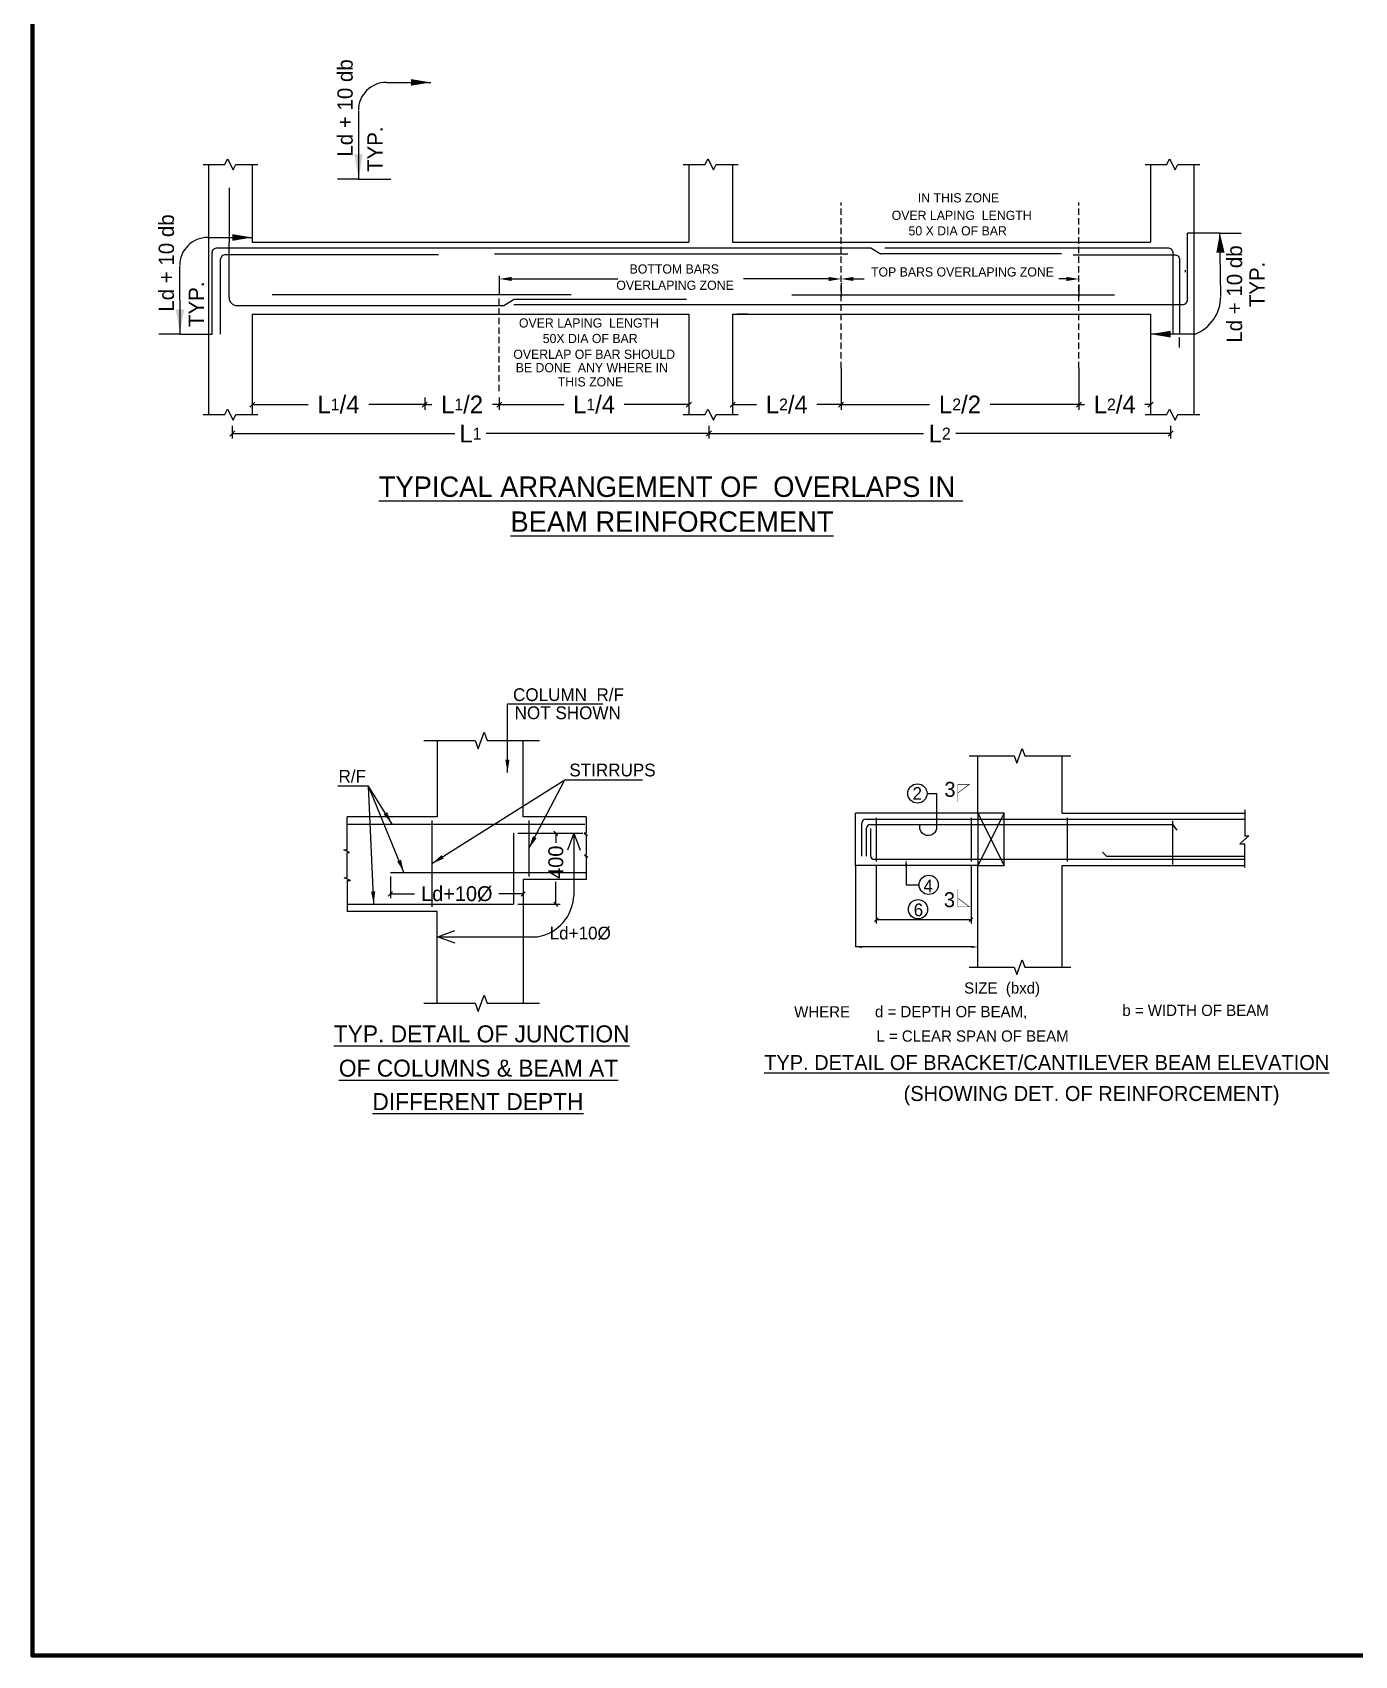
# Model space of a CAD drawing. Header units: inches. Extents: x -82712 to 364260, y -240815 to -94944.
# Drawn here: x 169327 to 184182, y -149045 to -130807 of the extents above; entities that cross this region are included whole.
import ezdxf
from ezdxf.enums import TextEntityAlignment as Align

# ---------------------------------------------------------------- set-up
doc = ezdxf.new("R2010")
doc.units = ezdxf.units.IN
doc.header["$MEASUREMENT"] = 0
doc.linetypes.add('DASHED', pattern=[0.75, 0.5, -0.25])
doc.linetypes.add('DASHED2', pattern=[0.375, 0.25, -0.125])
doc.layers.get('Defpoints').update_dxf_attribs({"color": 8})
for name, color, linetype, lineweight in [('2MM', 8, 'Continuous', 20), ('beam', 160, 'Continuous', 25), ('Hach.', 252, 'Continuous', 9), ('RF', 7, 'Continuous', 25), ('SECTION', 60, 'Continuous', 30), ('SECTION -  LINE - STR', 3, 'Continuous', 20), ('text', 7, 'Continuous', 25)]:
    doc.layers.add(name, color=color, linetype=linetype, lineweight=lineweight)
doc.layers.add('ARROW', color=40, linetype='Continuous', lineweight=18, plot=False)
doc.layers.add('Dim', color=135, linetype='Continuous')
doc.layers.add('TITLE', color=7, linetype='Continuous')
doc.styles.add('ARIAL NARROW', font='ARIALN.TTF')
doc.styles.add('PRADEEP - STR', font='BKANT.TTF')
doc.styles.get("Standard").update_dxf_attribs({"font": 'arial.ttf'})
doc.dimstyles.new('GRID DIM', dxfattribs={"dimtxt": 0.35, "dimasz": 0.1, "dimexe": 0.1, "dimexo": 0.1, "dimgap": 0.09, "dimtad": 0, "dimdec": 0, "dimlfac": 1000, "dimzin": 0, "dimdsep": 46, "dimtxsty": 'Standard', "dimblk": 'OBLIQUE', "dimcen": 0.09, "dimclrd": 73, "dimclre": 73, "dimclrt": 1, "dimadec": 0, "dimazin": 0, "dimtfac": 1, "dimtdec": 0, "dimtofl": 0, "dimtmove": 1, "dimatfit": 3, "dimfxl": 1.25, "dimtolj": 1, "dimtzin": 0, "dimlwd": 13, "dimlwe": 13, "dimarcsym": 0})
doc.dimstyles.new('SHIFT DIM', dxfattribs={"dimtxt": 250, "dimasz": 200, "dimexe": 100, "dimexo": 100, "dimgap": 0.02, "dimtad": 0, "dimdec": 0, "dimzin": 0, "dimdsep": 46, "dimtxsty": 'ARIAL NARROW', "dimblk": 'OBLIQUE', "dimcen": 0.09, "dimdle": 150, "dimclrd": 256, "dimclre": 256, "dimclrt": 7, "dimadec": 0, "dimazin": 0, "dimtfac": 1, "dimtdec": 0, "dimtofl": 0, "dimtmove": 0, "dimatfit": 3, "dimfxl": 0.1, "dimtolj": 1, "dimtzin": 0, "dimlwd": 13, "dimlwe": 13, "dimarcsym": 0})

# ---------------------------------------------------------------- blocks, each defined once
blk = doc.blocks.new('_Oblique')
at = {"layer": '2MM', "color": 0, "lineweight": -2}
blk.add_line((-0.5, -0.5), (0.5, 0.5), dxfattribs=at)
blk = doc.blocks.new('*D998')
at = {"layer": 'Defpoints', "color": 0, "transparency": 16777216}
for p in [(1.275, 1.26), (1.275, 1.011), (10.614, 1.26)]:
    blk.add_point(p, dxfattribs=at)
at = {"layer": 'Dim', "color": 73, "linetype": 'Continuous', "lineweight": 13, "transparency": 16777216}
for p, q in [((1.275, 1.16), (1.275, 0.911)), ((1.275, 1.011), (5.635, 1.011)), ((10.614, 1.011), (6.253, 1.011)), ((10.614, 1.16), (10.614, 0.911))]:
    blk.add_line(p, q, dxfattribs=at)
at = {"layer": 'Dim', "color": 73, "lineweight": 13, "transparency": 16777216, "xscale": 0.1, "yscale": 0.1, "zscale": 0.1, "rotation": 180}
blk.add_blockref('_Oblique', (1.275, 1.011), dxfattribs=at)
at = {"layer": 'Dim', "color": 73, "lineweight": 13, "transparency": 16777216, "xscale": 0.1, "yscale": 0.1, "zscale": 0.1}
blk.add_blockref('_Oblique', (10.614, 1.011), dxfattribs=at)
at = {"layer": 'Dim', "color": 1, "transparency": 16777216, "insert": (5.944, 1.011), "char_height": 0.35, "attachment_point": 5, "style": 'PRADEEP - STR'}
blk.add_mtext('\\A1;L{\\H0.66667x;1}', dxfattribs=at)
blk = doc.blocks.new('*D999')
at = {"layer": 'Defpoints', "color": 0, "transparency": 16777216}
for p in [(10.614, 1.26), (19.66, 1.26), (19.66, 1.011)]:
    blk.add_point(p, dxfattribs=at)
at = {"layer": 'Dim', "color": 73, "linetype": 'Continuous', "lineweight": 13, "transparency": 16777216}
for p, q in [((10.614, 1.16), (10.614, 0.911)), ((10.614, 1.011), (14.819, 1.011)), ((19.66, 1.011), (15.454, 1.011)), ((19.66, 1.16), (19.66, 0.911))]:
    blk.add_line(p, q, dxfattribs=at)
at = {"layer": 'Dim', "color": 73, "lineweight": 13, "transparency": 16777216, "xscale": 0.1, "yscale": 0.1, "zscale": 0.1, "rotation": 180}
blk.add_blockref('_Oblique', (10.614, 1.011), dxfattribs=at)
at = {"layer": 'Dim', "color": 73, "lineweight": 13, "transparency": 16777216, "xscale": 0.1, "yscale": 0.1, "zscale": 0.1}
blk.add_blockref('_Oblique', (19.66, 1.011), dxfattribs=at)
at = {"layer": 'Dim', "color": 1, "transparency": 16777216, "insert": (15.137, 1.011), "char_height": 0.35, "attachment_point": 5, "style": 'PRADEEP - STR'}
blk.add_mtext('\\A1;L{\\H0.66667x;2}', dxfattribs=at)
blk = doc.blocks.new('*D1000')
at = {"layer": 'Defpoints', "color": 0, "transparency": 16777216}
for p in [(1.668, 1.82), (5.047, 1.82), (5.047, 1.578)]:
    blk.add_point(p, dxfattribs=at)
at = {"layer": 'Dim', "color": 73, "linetype": 'Continuous', "lineweight": 13, "transparency": 16777216}
for p, q in [((1.668, 1.72), (1.668, 1.478)), ((5.047, 1.72), (5.047, 1.478)), ((1.668, 1.578), (2.766, 1.578)), ((5.047, 1.578), (3.949, 1.578))]:
    blk.add_line(p, q, dxfattribs=at)
at = {"layer": 'Dim', "color": 73, "lineweight": 13, "transparency": 16777216, "xscale": 0.1, "yscale": 0.1, "zscale": 0.1, "rotation": 180}
blk.add_blockref('_Oblique', (1.668, 1.578), dxfattribs=at)
at = {"layer": 'Dim', "color": 73, "lineweight": 13, "transparency": 16777216, "xscale": 0.1, "yscale": 0.1, "zscale": 0.1}
blk.add_blockref('_Oblique', (5.047, 1.578), dxfattribs=at)
at = {"layer": 'Dim', "color": 1, "transparency": 16777216, "insert": (3.357, 1.578), "char_height": 0.35, "attachment_point": 5, "style": 'PRADEEP - STR'}
blk.add_mtext('\\A1;L{\\H0.66667x;1}/4', dxfattribs=at)
blk = doc.blocks.new('*D1001')
at = {"layer": 'Defpoints', "color": 0, "transparency": 16777216}
for p in [(5.047, 1.82), (6.508, 1.82), (5.047, 1.578)]:
    blk.add_point(p, dxfattribs=at)
at = {"layer": 'Dim', "color": 73, "linetype": 'Continuous', "lineweight": 13, "transparency": 16777216}
for p, q in [((5.047, 1.72), (5.047, 1.478)), ((6.508, 1.72), (6.508, 1.478)), ((5.047, 1.578), (5.184, 1.578)), ((6.508, 1.578), (6.372, 1.578))]:
    blk.add_line(p, q, dxfattribs=at)
at = {"layer": 'Dim', "color": 73, "lineweight": 13, "transparency": 16777216, "xscale": 0.1, "yscale": 0.1, "zscale": 0.1, "rotation": 180}
blk.add_blockref('_Oblique', (5.047, 1.578), dxfattribs=at)
at = {"layer": 'Dim', "color": 73, "lineweight": 13, "transparency": 16777216, "xscale": 0.1, "yscale": 0.1, "zscale": 0.1}
blk.add_blockref('_Oblique', (6.508, 1.578), dxfattribs=at)
at = {"layer": 'Dim', "color": 1, "transparency": 16777216, "insert": (5.778, 1.578), "char_height": 0.35, "attachment_point": 5, "style": 'PRADEEP - STR'}
blk.add_mtext('\\A1;L{\\H0.66667x;1}/2', dxfattribs=at)
blk = doc.blocks.new('*D1002')
at = {"layer": 'Defpoints', "color": 0, "transparency": 16777216}
for p in [(6.508, 1.82), (10.221, 1.82), (10.221, 1.578)]:
    blk.add_point(p, dxfattribs=at)
at = {"layer": 'Dim', "color": 73, "linetype": 'Continuous', "lineweight": 13, "transparency": 16777216}
for p, q in [((6.508, 1.72), (6.508, 1.478)), ((10.221, 1.72), (10.221, 1.478)), ((6.508, 1.578), (7.773, 1.578)), ((10.221, 1.578), (8.956, 1.578))]:
    blk.add_line(p, q, dxfattribs=at)
at = {"layer": 'Dim', "color": 73, "lineweight": 13, "transparency": 16777216, "xscale": 0.1, "yscale": 0.1, "zscale": 0.1, "rotation": 180}
blk.add_blockref('_Oblique', (6.508, 1.578), dxfattribs=at)
at = {"layer": 'Dim', "color": 73, "lineweight": 13, "transparency": 16777216, "xscale": 0.1, "yscale": 0.1, "zscale": 0.1}
blk.add_blockref('_Oblique', (10.221, 1.578), dxfattribs=at)
at = {"layer": 'Dim', "color": 1, "transparency": 16777216, "insert": (8.365, 1.578), "char_height": 0.35, "attachment_point": 5, "style": 'PRADEEP - STR'}
blk.add_mtext('\\A1;L{\\H0.66667x;1}/4', dxfattribs=at)
blk = doc.blocks.new('*D1003')
at = {"layer": 'Defpoints', "color": 0, "transparency": 16777216}
for p in [(17.864, 1.842), (19.267, 1.842), (17.864, 1.578)]:
    blk.add_point(p, dxfattribs=at)
at = {"layer": 'Dim', "color": 73, "linetype": 'Continuous', "lineweight": 13, "transparency": 16777216}
for p, q in [((17.864, 1.742), (17.864, 1.478)), ((19.267, 1.742), (19.267, 1.478)), ((17.864, 1.578), (17.974, 1.578)), ((19.267, 1.578), (19.157, 1.578))]:
    blk.add_line(p, q, dxfattribs=at)
at = {"layer": 'Dim', "color": 73, "lineweight": 13, "transparency": 16777216, "xscale": 0.1, "yscale": 0.1, "zscale": 0.1, "rotation": 180}
blk.add_blockref('_Oblique', (17.864, 1.578), dxfattribs=at)
at = {"layer": 'Dim', "color": 73, "lineweight": 13, "transparency": 16777216, "xscale": 0.1, "yscale": 0.1, "zscale": 0.1}
blk.add_blockref('_Oblique', (19.267, 1.578), dxfattribs=at)
at = {"layer": 'Dim', "color": 1, "transparency": 16777216, "insert": (18.566, 1.578), "char_height": 0.35, "attachment_point": 5, "style": 'PRADEEP - STR'}
blk.add_mtext('\\A1;L{\\H0.66667x;2}/4', dxfattribs=at)
blk = doc.blocks.new('*D1004')
at = {"layer": 'Defpoints', "color": 0, "transparency": 16777216}
for p in [(13.203, 1.78), (17.864, 1.82), (17.864, 1.578)]:
    blk.add_point(p, dxfattribs=at)
at = {"layer": 'Dim', "color": 73, "linetype": 'Continuous', "lineweight": 13, "transparency": 16777216}
for p, q in [((13.203, 1.68), (13.203, 1.478)), ((17.864, 1.72), (17.864, 1.478)), ((13.203, 1.578), (14.94, 1.578)), ((17.864, 1.578), (16.127, 1.578))]:
    blk.add_line(p, q, dxfattribs=at)
at = {"layer": 'Dim', "color": 73, "lineweight": 13, "transparency": 16777216, "xscale": 0.1, "yscale": 0.1, "zscale": 0.1, "rotation": 180}
blk.add_blockref('_Oblique', (13.203, 1.578), dxfattribs=at)
at = {"layer": 'Dim', "color": 73, "lineweight": 13, "transparency": 16777216, "xscale": 0.1, "yscale": 0.1, "zscale": 0.1}
blk.add_blockref('_Oblique', (17.864, 1.578), dxfattribs=at)
at = {"layer": 'Dim', "color": 1, "transparency": 16777216, "insert": (15.534, 1.578), "char_height": 0.35, "attachment_point": 5, "style": 'PRADEEP - STR'}
blk.add_mtext('\\A1;L{\\H0.66667x;2}/2', dxfattribs=at)
blk = doc.blocks.new('*D1005')
at = {"layer": 'Defpoints', "color": 0, "transparency": 16777216}
for p in [(11.078, 1.82), (13.203, 1.78), (11.078, 1.578)]:
    blk.add_point(p, dxfattribs=at)
at = {"layer": 'Dim', "color": 73, "linetype": 'Continuous', "lineweight": 13, "transparency": 16777216}
for p, q in [((11.078, 1.72), (11.078, 1.478)), ((13.203, 1.68), (13.203, 1.478)), ((11.078, 1.578), (11.549, 1.578)), ((13.203, 1.578), (12.732, 1.578))]:
    blk.add_line(p, q, dxfattribs=at)
at = {"layer": 'Dim', "color": 73, "lineweight": 13, "transparency": 16777216, "xscale": 0.1, "yscale": 0.1, "zscale": 0.1, "rotation": 180}
blk.add_blockref('_Oblique', (11.078, 1.578), dxfattribs=at)
at = {"layer": 'Dim', "color": 73, "lineweight": 13, "transparency": 16777216, "xscale": 0.1, "yscale": 0.1, "zscale": 0.1}
blk.add_blockref('_Oblique', (13.203, 1.578), dxfattribs=at)
at = {"layer": 'Dim', "color": 1, "transparency": 16777216, "insert": (12.141, 1.578), "char_height": 0.35, "attachment_point": 5, "style": 'PRADEEP - STR'}
blk.add_mtext('\\A1;L{\\H0.66667x;2}/4', dxfattribs=at)
blk = doc.blocks.new('A$C5E2029C0')
at = {"layer": 'ARROW', "ltscale": 0.8}
blk.add_line((-0.873, 0), (0, 0), dxfattribs=at)
at = {"layer": 'Dim'}
for p, q in [((-1.423, -0.563), (-1.418, -1.893)), ((-1.418, -1.893), (-1.833, -1.893)), ((-1.422, -1.893), (-0.784, -1.893))]:
    blk.add_line(p, q, dxfattribs=at)
blk.add_arc((-0.873, -0.55), 0.55, 89.9994, 180, dxfattribs=at)
for points in [[(-0.392, 0.065), (-0.392, -0.065), (0, 0)], [(-1.337, -1.407), (-1.499, -1.407), (-1.418, -1.893)]]:
    blk.add_solid(points, dxfattribs=at)
at = {"layer": 'text', "style": 'PRADEEP - STR'}
for s, p in [('Ld + 10 db', (-1.534, -1.454)), ('TYP.', (-0.947, -1.754))]:
    blk.add_text(s, height=0.3, rotation=90, dxfattribs=at).set_placement(p)
blk = doc.blocks.new('*D1008')
at = {"layer": 'Defpoints', "color": 0, "transparency": 16777216}
for p in [(3.234, 6.122), (5.766, 6.122), (3.234, 4.564)]:
    blk.add_point(p, dxfattribs=at)
at = {"layer": 'Dim', "color": 73, "linetype": 'Continuous', "lineweight": 13, "transparency": 16777216}
for p, q in [((3.234, 6.022), (3.234, 4.464)), ((5.766, 6.022), (5.766, 4.464)), ((5.766, 4.564), (3.234, 4.564))]:
    blk.add_line(p, q, dxfattribs=at)
at = {"layer": 'Dim', "color": 73, "lineweight": 13, "transparency": 16777216, "xscale": 0.1, "yscale": 0.1, "zscale": 0.1, "rotation": 180}
blk.add_blockref('_Oblique', (3.234, 4.564), dxfattribs=at)
at = {"layer": 'Dim', "color": 73, "lineweight": 13, "transparency": 16777216, "xscale": 0.1, "yscale": 0.1, "zscale": 0.1}
blk.add_blockref('_Oblique', (5.766, 4.564), dxfattribs=at)
blk = doc.blocks.new('*D1006')
at = {"layer": 'Defpoints', "color": 0, "transparency": 16777216}
for p in [(1.205, 4.959), (4.327, 4.563), (4.327, 4.451)]:
    blk.add_point(p, dxfattribs=at)
at = {"layer": 'Dim', "color": 73, "linetype": 'Continuous', "lineweight": 13, "transparency": 16777216}
for p, q in [((1.205, 4.859), (1.205, 4.351)), ((1.205, 4.451), (1.775, 4.451)), ((4.327, 4.451), (3.757, 4.451)), ((4.327, 4.463), (4.327, 4.351))]:
    blk.add_line(p, q, dxfattribs=at)
at = {"layer": 'Dim', "color": 73, "lineweight": 13, "transparency": 16777216, "xscale": 0.1, "yscale": 0.1, "zscale": 0.1, "rotation": 180}
blk.add_blockref('_Oblique', (1.205, 4.451), dxfattribs=at)
at = {"layer": 'Dim', "color": 73, "lineweight": 13, "transparency": 16777216, "xscale": 0.1, "yscale": 0.1, "zscale": 0.1}
blk.add_blockref('_Oblique', (4.327, 4.451), dxfattribs=at)
at = {"layer": 'Dim', "color": 1, "transparency": 16777216, "insert": (2.766, 4.451), "char_height": 0.35, "attachment_point": 5, "style": 'PRADEEP - STR'}
blk.add_mtext('\\A1;Ld+10%%C', dxfattribs=at)
blk = doc.blocks.new('*D1007')
at = {"layer": 'Defpoints', "color": 0, "transparency": 16777216}
for p in [(4.1, 5.878), (5.095, 5.878), (4.1, 4.209)]:
    blk.add_point(p, dxfattribs=at)
at = {"layer": 'Dim', "color": 73, "linetype": 'Continuous', "lineweight": 13, "transparency": 16777216}
for p, q in [((4.2, 5.878), (5.195, 5.878)), ((5.095, 5.878), (5.095, 5.654)), ((5.095, 4.209), (5.095, 4.737)), ((4.2, 4.209), (5.195, 4.209))]:
    blk.add_line(p, q, dxfattribs=at)
at = {"layer": 'Dim', "color": 73, "lineweight": 13, "transparency": 16777216, "xscale": 0.1, "yscale": 0.1, "zscale": 0.1}
for p, rotation in [((5.095, 5.878), 90), ((5.095, 4.209), 270)]:
    blk.add_blockref('_Oblique', p, dxfattribs=dict(at, rotation=rotation))
at = {"layer": 'Dim', "color": 1, "transparency": 16777216, "insert": (5.095, 5.196), "char_height": 0.35, "attachment_point": 5, "rotation": 90, "style": 'PRADEEP - STR'}
blk.add_mtext('\\A1;400', dxfattribs=at)
blk = doc.blocks.new('3')
at = {"layer": 'beam'}
for p, q in [((1.1317, 6.2862), (1.1853, 6.3933)), ((1.1853, 6.3933), (1.2924, 6.179)), ((10.5421, 6.2862), (10.5957, 6.3933)), ((10.5957, 6.3933), (10.7029, 6.179)), ((19.5886, 6.2862), (19.6422, 6.3933)), ((19.6422, 6.3933), (19.7494, 6.179)), ((0.703, 6.2862), (1.1317, 6.2862)), ((0.8101, 6.2862), (0.8101, 1.3818)), ((1.2924, 6.179), (1.346, 6.2862)), ((1.346, 6.2862), (1.7748, 6.2862)), ((1.6676, 6.2862), (1.6676, 4.7591)), ((10.1134, 6.2862), (10.5421, 6.2862)), ((10.2206, 6.2862), (10.2206, 4.7591)), ((10.7029, 6.179), (10.7565, 6.2862)), ((10.7565, 6.2862), (11.1852, 6.2862)), ((11.078, 6.2862), (11.078, 4.7591)), ((19.1599, 6.2862), (19.5886, 6.2862)), ((19.2671, 6.2862), (19.2671, 4.7591)), ((19.7494, 6.179), (19.803, 6.2862)), ((19.803, 6.2862), (20.2317, 6.2862)), ((20.1245, 1.3818), (20.1245, 6.2862)), ((1.6676, 4.7591), (10.2206, 4.7591)), ((11.078, 4.7591), (19.2671, 4.7591)), ((11.078, 4.7591), (19.2671, 4.7591)), ((1.6676, 3.3529), (1.6676, 1.3818)), ((1.6676, 3.3529), (10.2206, 3.3529)), ((10.2206, 3.3529), (10.2206, 1.3818)), ((11.078, 3.3529), (11.078, 1.3818)), ((11.078, 3.3529), (19.2671, 3.3529)), ((19.2671, 3.3529), (19.2671, 1.3818)), ((19.8375, 2.6973), (19.8375, 2.8978)), ((0.703, 1.3818), (1.1317, 1.3818)), ((1.1317, 1.3818), (1.1853, 1.4889)), ((1.1853, 1.4889), (1.2924, 1.2747)), ((1.2924, 1.2747), (1.346, 1.3818)), ((1.346, 1.3818), (1.7748, 1.3818)), ((10.1134, 1.3818), (10.5421, 1.3818)), ((10.5421, 1.3818), (10.5957, 1.4889)), ((10.5957, 1.4889), (10.7029, 1.2747)), ((10.7029, 1.2747), (10.7565, 1.3818)), ((10.7565, 1.3818), (11.1852, 1.3818)), ((19.1599, 1.3818), (19.5886, 1.3818)), ((19.5886, 1.3818), (19.6422, 1.4889)), ((19.6422, 1.4889), (19.7494, 1.2747)), ((19.7494, 1.2747), (19.803, 1.3818)), ((19.803, 1.3818), (20.2317, 1.3818))]:
    blk.add_line(p, q, dxfattribs=at)
at = {"layer": 'Dim', "color": 0, "linetype": 'DASHED2', "ltscale": 0.5}
for p, q in [((13.2033, 2.2938), (13.2033, 5.5369)), ((17.8639, 2.2938), (17.8639, 5.5369)), ((6.5084, 1.8422), (6.5084, 3.6693))]:
    blk.add_line(p, q, dxfattribs=at)
at = {"layer": 'Dim'}
for p, q in [((0.795, 4.8528), (1.6676, 4.8528)), ((20.6306, 4.9398), (19.9919, 4.9398)), ((20.6262, 4.9398), (21.0409, 4.9398)), ((20.6423, 3.711), (20.6262, 4.9398)), ((0.245, 4.2897), (0.2497, 2.9594)), ((6.5084, 4.1019), (6.5084, 3.7383)), ((6.7518, 4.04), (8.8285, 4.04)), ((12.9599, 4.04), (11.2939, 4.04)), ((13.2033, 3.9635), (13.2033, 3.6952)), ((13.4467, 4.04), (13.6568, 4.04)), ((17.6206, 4.04), (17.4738, 4.04)), ((17.8639, 3.9304), (17.8639, 3.6952)), ((0.2497, 2.9594), (-0.165, 2.9594)), ((0.2453, 2.9594), (0.884, 2.9594)), ((20.1397, 2.9594), (19.2671, 2.9594)), ((13.2033, 2.2938), (13.2033, 1.6591)), ((17.8639, 2.2938), (17.8639, 1.6591))]:
    blk.add_line(p, q, dxfattribs=at)
at = {"layer": 'Dim', "color": 252}
for p, q in [((1.6676, 4.7591), (10.2206, 4.7591)), ((11.3734, 3.3529), (11.1667, 3.3529))]:
    blk.add_line(p, q, dxfattribs=at)
at = {"layer": 'Dim'}
for centre, radius, start, end in [((0.795, 4.3032), 0.5496, 89.99937, 180), ((19.8521, 3.6952), 0.79, 291.3509, 0.17019)]:
    blk.add_arc(centre, radius, start, end, dxfattribs=at)
for points in [[(1.2751, 4.9182), (1.2751, 4.7874), (1.6676, 4.8528)], [(20.5565, 4.5545), (20.7188, 4.5545), (20.6262, 4.9398)], [(6.7518, 4.0806), (6.7518, 3.9995), (6.5084, 4.04)], [(12.9599, 4.0806), (12.9599, 3.9995), (13.2033, 4.04)], [(13.4467, 4.0806), (13.4467, 3.9995), (13.2033, 4.04)], [(17.6206, 4.0806), (17.6206, 3.9995), (17.8639, 4.04)], [(0.3309, 3.4462), (0.1686, 3.4462), (0.2497, 2.9594)], [(19.6596, 2.894), (19.6596, 3.0248), (19.2671, 2.9594)]]:
    blk.add_solid(points, dxfattribs=at)
at = {"layer": 'RF'}
blk.add_line((19.8375, 4.3603), (19.8375, 4.3776), dxfattribs=at)
for points in [[(1.2127, 3.6744), (1.2207, 5.8268)], [(1.0184, 4.652), (13.7869, 4.652), (13.9759, 4.532)], [(6.413, 4.532), (13.339, 4.532)], [(17.5263, 4.5324), (13.9759, 4.532)], [(14.0602, 4.652), (18.5204, 4.652)], [(19.9446, 4.2154), (19.9446, 4.1727)], [(1.3671, 3.52), (6.5952, 3.52)], [(7.9152, 3.7313), (2.0575, 3.7313)], [(6.5952, 3.52), (6.7856, 3.6408)], [(10.1736, 3.6408), (6.7856, 3.6408)], [(12.2408, 3.7313), (18.5632, 3.7313)], [(19.9919, 3.6916), (19.9919, 3.7344)]]:
    blk.add_lwpolyline(points, dxfattribs=at)
for points in [[(6.7896, 3.5372), (19.8919, 3.5372, 0.4142136), (19.9919, 3.6372), (19.9919, 4.9398)], [(0.884, 2.9594), (0.884, 4.5528, -0.4142136), (0.984, 4.6528), (5.3244, 4.6528)], [(5.316, 4.5147), (1.1416, 4.5147, 0.4142136), (1.0416, 4.4147), (1.0416, 2.9594)], [(17.7505, 4.5147), (19.7375, 4.5147, -0.4142136), (19.8375, 4.4147), (19.8375, 2.9594)], [(18.5204, 4.652), (19.6031, 4.652, -0.4142136), (19.7031, 4.552), (19.7031, 2.9594)], [(1.2127, 3.6744, 0.414214), (1.3671, 3.52)]]:
    blk.add_lwpolyline(points, format="xyb", dxfattribs=at)
at = {"color": 3}
blk.add_blockref('A$C5E2029C0', (5.1693, 7.8917), dxfattribs=at)
at = {"layer": 'text', "style": 'PRADEEP - STR'}
for s, p in [(' IN THIS ZONE', (15.4708, 5.63)), ('50 X DIA OF BAR', (15.4891, 4.9832)), ('BOTTOM BARS', (9.9369, 4.2358)), ('TOP BARS OVERLAPING ZONE', (15.5831, 4.178)), ('OVERLAPING ZONE', (9.951, 3.917)), ('OVER LAPING  LENGTH', (8.2636, 3.1787)), ('50X DIA OF BAR', (8.2884, 2.8738)), ('OVERLAP OF BAR SHOULD ', (8.401, 2.5649)), ('BE DONE  ANY WHERE IN ', (8.354, 2.3021)), ('THIS ZONE', (8.2943, 2.0245))]:
    blk.add_text(s, height=0.18, dxfattribs=at).set_placement(p, align=Align.MIDDLE_CENTER)
for s, p in [('Ld + 10 db', (0.1336, 3.3987)), ('Ld + 10 db', (21.0614, 2.7907)), ('TYP.', (21.505, 3.4869)), ('TYP.', (0.7207, 3.0987))]:
    blk.add_text(s, height=0.3, rotation=90, dxfattribs=at).set_placement(p)
for s, height, p in [('OVER LAPING  LENGTH', 0.18, (14.1963, 5.1966)), ('%%UTYPICAL ARRANGEMENT OF  OVERLAPS IN ', 0.4, (4.1471, -0.2305)), ('%%UBEAM REINFORCEMENT', 0.4, (6.7265, -0.9145))]:
    blk.add_text(s, height=height, dxfattribs=at).set_placement(p)
at = {"layer": 'Dim'}
for base, p1, p2, text, override, picture, middle in [((5.0473, 1.5782), (1.6676, 1.8197), (5.0473, 1.8197), 'L{\\H0.66667x;1}/4', {"dimtxsty": 'PRADEEP - STR', "dimfxl": 1000, "dimfxlon": 1}, '*D1000', (3.3575, 1.5782)), ((10.2206, 1.5782), (6.5084, 1.8197), (10.2206, 1.8197), 'L{\\H0.66667x;1}/4', {"dimtxsty": 'PRADEEP - STR', "dimfxl": 1000, "dimfxlon": 1}, '*D1002', (8.3645, 1.5782)), ((17.8639, 1.5782), (13.2033, 1.7804), (17.8639, 1.8197), 'L{\\H0.66667x;2}/2', {"dimtxsty": 'PRADEEP - STR', "dimfxl": 1000, "dimfxlon": 1}, '*D1004', (15.5336, 1.5782)), ((19.6601, 1.0106), (10.6136, 1.2603), (19.6601, 1.2603), 'L{\\H0.66667x;2}', {"dimtxsty": 'PRADEEP - STR'}, '*D999', (15.1368, 1.0106))]:
    dim = blk.add_linear_dim(base=base, p1=p1, p2=p2, text=text, dimstyle='GRID DIM', override=override, dxfattribs=at)
    dim.commit()
    dim.dimension.update_dxf_attribs({"geometry": picture, "text_midpoint": middle})
for base, p1, p2, text, override, picture, middle in [((5.0473, 1.5782), (6.5084, 1.8197), (5.0473, 1.8197), 'L{\\H0.66667x;1}/2', {"dimtxsty": 'PRADEEP - STR', "dimfxl": 1000, "dimfxlon": 1}, '*D1001', (5.7779, 1.5782)), ((11.078, 1.5782), (13.2033, 1.7804), (11.078, 1.8197), 'L{\\H0.66667x;2}/4', {"dimtxsty": 'PRADEEP - STR', "dimfxl": 1000, "dimfxlon": 1}, '*D1005', (12.1407, 1.5782)), ((17.8639, 1.5782), (19.2671, 1.8422), (17.8639, 1.8422), 'L{\\H0.66667x;2}/4', {"dimtxsty": 'PRADEEP - STR', "dimfxl": 1000, "dimfxlon": 1}, '*D1003', (18.5655, 1.5782)), ((1.2746, 1.0106), (10.6136, 1.2603), (1.2746, 1.2603), 'L{\\H0.66667x;1}', {"dimtxsty": 'PRADEEP - STR'}, '*D998', (5.9441, 1.0106))]:
    dim = blk.add_linear_dim(base=base, p1=p1, p2=p2, angle=180, text=text, dimstyle='GRID DIM', override=override, dxfattribs=at)
    dim.commit()
    dim.dimension.update_dxf_attribs({"geometry": picture, "text_midpoint": middle})
blk = doc.blocks.new('5')
at = {"layer": 'beam'}
for p, q in [((6.9911, 8.7485), (7.1317, 9.1349)), ((7.1317, 9.1349), (7.202, 8.9417)), ((5.952, 7.4146), (5.952, 8.9417)), ((6.9208, 8.9417), (6.9911, 8.7485)), ((8.202, 7.4146), (8.202, 8.9417)), ((5.952, 7.4146), (2.682, 7.4146)), ((2.682, 6.0084), (2.682, 7.4146)), ((8.202, 7.4146), (13.0802, 7.4146)), ((5.952, 6.0084), (2.682, 6.0084)), ((5.952, 3.2948), (5.952, 6.0084)), ((8.202, 3.2948), (8.202, 6.0084)), ((8.202, 6.0084), (13.0726, 6.0084)), ((6.9911, 3.1016), (7.1317, 3.488)), ((7.1317, 3.488), (7.202, 3.2948)), ((6.9208, 3.2948), (6.9911, 3.1016))]:
    blk.add_line(p, q, dxfattribs=at)
for points in [[(5.7191, 8.9417), (6.9208, 8.9417)], [(7.202, 8.9417), (8.4366, 8.9417)], [(5.7191, 3.2948), (6.9208, 3.2948)], [(7.202, 3.2948), (8.4366, 3.2948)]]:
    blk.add_lwpolyline(points, dxfattribs=at)
at = {"layer": 'Dim', "color": 110}
for p in [(2.682, 6.0084), (5.7833, 3.8361)]:
    blk.add_line(p, (2.682, 3.8361), dxfattribs=at)
at = {"layer": 'Dim'}
blk.add_lwpolyline([(4.5901, 7.9356), (4.8468, 7.9356), (4.8468, 6.9924, -1.0500855), (4.4052, 7.1053)], format="xyb", dxfattribs=at)
at = {"layer": 'Dim', "extrusion": (0, 0, -1)}
blk.add_lwpolyline([(-4.0318, 5.9896), (-4.0318, 5.4955), (-4.3786, 5.4955)], dxfattribs=at)
at = {"layer": 'Dim', "color": 110, "lineweight": 9}
for centre in [(4.3332, 7.9356), (4.6355, 5.4955), (4.3498, 4.842)]:
    blk.add_circle(centre, 0.2569, dxfattribs=at)
at = {"layer": 'Dim', "extrusion": (0, 0, -1)}
for points in [[(-4.4179, 6.9776), (-4.4052, 7.1053), (-4.3758, 6.9804)], [(-4.8679, 7.3725), (-4.8468, 7.2459), (-4.8257, 7.3725)], [(-4.0631, 5.9896), (-4.0318, 6.1771), (-4.0006, 5.9896)]]:
    blk.add_solid(points, dxfattribs=at)
at = {"layer": 'Dim'}
for points in [[(2.8507, 3.8643), (2.8507, 3.808), (2.682, 3.8361)], [(5.7833, 3.8643), (5.7833, 3.808), (5.952, 3.8361)]]:
    blk.add_solid(points, dxfattribs=at)
at = {"layer": 'Hach.', "linetype": 'DASHED', "ltscale": 8}
for p, q in [((6.6551, 7.4146), (5.952, 6.0084)), ((5.952, 7.4146), (6.6551, 6.0084))]:
    blk.add_line(p, q, dxfattribs=at)
at = {"layer": 'Hach.'}
for p, q in [((13.0802, 7.495), (13.0802, 6.8088)), ((13.187, 6.8088), (12.9505, 6.5876)), ((12.9505, 6.5876), (13.0726, 6.5876)), ((13.0726, 6.5876), (13.0726, 5.9548)), ((13.0802, 6.8088), (13.187, 6.8088))]:
    blk.add_line(p, q, dxfattribs=at)
at = {"layer": 'Hach.', "linetype": 'DASHED', "ltscale": 8}
blk.add_lwpolyline([(5.952, 6.0084), (6.6551, 6.0084), (6.6551, 7.4146), (5.952, 7.4146)], close=True, dxfattribs=at)
at = {"layer": 'RF'}
for p, q in [((2.8453, 6.2589), (2.8453, 7.1459)), ((2.9453, 7.2459), (13.0802, 7.2459)), ((2.9707, 6.2589), (2.9707, 7.0053)), ((3.0707, 7.1053), (11.1551, 7.1053)), ((3.0803, 7.0037), (3.0803, 6.2771)), ((3.2335, 7.2858), (3.2335, 6.1223)), ((5.7655, 7.2858), (5.7655, 6.1223)), ((8.3368, 7.2858), (8.3368, 6.1223)), ((11.1482, 7.2014), (11.1482, 6.038)), ((11.2711, 6.9598), (11.1551, 7.1053)), ((3.1803, 6.1771), (13.0726, 6.1771)), ((9.3819, 6.2615), (9.2775, 6.3659)), ((9.3819, 6.2615), (13.0726, 6.2615))]:
    blk.add_line(p, q, dxfattribs=at)
for centre, start, end in [((2.9453, 7.1459), 90, 180), ((3.0707, 7.0053), 90, 180), ((3.1803, 6.2771), 180, 270)]:
    blk.add_arc(centre, 0.1, start, end, dxfattribs=at)
at = {"layer": 'SECTION', "const_width": 0.0158}
for points in [[(5.4125, 7.948), (5.7223, 8.1801), (5.4125, 8.1801), (5.4125, 7.7159)], [(5.4125, 5.1399), (5.7223, 4.9078), (5.4125, 4.9078), (5.4125, 5.372)]]:
    blk.add_lwpolyline(points, dxfattribs=at)
at = {"layer": 'text', "style": 'PRADEEP - STR'}
for s, height, p in [('3', 0.4, (5.0545, 7.8469)), ('3', 0.4, (5.0407, 4.8982)), ('SIZE  (bxd)', 0.3, (5.5817, 2.5891)), ('WHERE', 0.3, (1.0412, 1.951)), ('d = DEPTH OF BEAM,', 0.3, (3.1999, 1.9565)), ('b = WIDTH OF BEAM', 0.3, (9.8085, 1.9914)), ('L = CLEAR SPAN OF BEAM', 0.3, (3.2358, 1.3043)), ('%%uTYP. DETAIL OF BRACKET/CANTILEVER BEAM ELEVATION', 0.4, (0.2383, 0.5474)), ('(SHOWING DET. OF REINFORCEMENT)', 0.4, (3.9648, -0.2808))]:
    blk.add_text(s, height=height, dxfattribs=at).set_placement(p)
for s, p in [('2', (4.3301, 7.9406)), ('4', (4.6211, 5.4675)), ('6', (4.3608, 4.8267))]:
    blk.add_text(s, height=0.3375, dxfattribs=at).set_placement(p, align=Align.MIDDLE)
at = {"layer": 'Dim'}
dim = blk.add_linear_dim(base=(3.2335, 4.5639), p1=(5.7655, 6.1223), p2=(3.2335, 6.1223), angle=180, text=' ', dimstyle='GRID DIM', override={"dimtxsty": 'PRADEEP - STR'}, dxfattribs=at)
dim.commit()
dim.dimension.update_dxf_attribs({"geometry": '*D1008', "text_midpoint": (4.4115, 4.5639), "dimtype": 160})
blk = doc.blocks.new('8')
at = {"layer": 'beam'}
for p, q in [((2.3006, 8.0587), (2.3006, 6.2611)), ((3.1952, 8.0587), (3.2655, 7.8655)), ((3.2655, 7.8655), (3.4061, 8.2519)), ((3.4061, 8.2519), (3.4765, 8.0587)), ((4.3268, 6.2611), (4.3268, 8.0587)), ((2.3006, 6.2611), (0.1878, 6.2611)), ((5.8051, 6.2611), (4.3268, 6.2611)), ((5.8051, 4.79), (4.3268, 4.79)), ((4.3268, 4.79), (4.3268, 1.8807)), ((2.3006, 4.04), (0.1878, 4.04)), ((2.3006, 1.8807), (2.3006, 4.04)), ((3.2655, 1.6875), (3.4061, 2.0739)), ((3.4061, 2.0739), (3.4765, 1.8807)), ((3.1952, 1.8807), (3.2655, 1.6875))]:
    blk.add_line(p, q, dxfattribs=at)
for points in [[(1.9935, 8.0587), (3.1952, 8.0587)], [(1.9935, 1.8807), (3.1952, 1.8807)], [(3.4765, 1.8807), (4.7111, 1.8807)]]:
    blk.add_lwpolyline(points, dxfattribs=at)
at = {"layer": 'Dim', "color": 110}
for p, q in [((5.0948, 5.8779), (5.7301, 5.8779)), ((5.5164, 5.8779), (5.3657, 5.4823)), ((5.5164, 5.8779), (5.6671, 5.4823)), ((5.5164, 5.8779), (5.5164, 4.4132)), ((2.3206, 3.443), (2.7162, 3.5938)), ((2.3206, 3.443), (4.6669, 3.443)), ((2.3206, 3.443), (2.7162, 3.3018))]:
    blk.add_line(p, q, dxfattribs=at)
at = {"layer": 'Dim'}
blk.add_arc((4.4907, 4.4544), 1.0266, 279.88403, 357.70261, dxfattribs=at)
at = {"layer": 'Hach.', "color": 8, "linetype": 'Continuous'}
blk.add_lwpolyline([(3.4765, 8.0587), (4.7111, 8.0587)], dxfattribs=at)
at = {"layer": 'Hach.'}
for points in [[(0.1878, 4.7637), (0.1878, 4.7637), (0.2629, 4.7637), (0.1188, 4.8327), (0.1878, 4.8327), (0.1878, 5.4256), (0.2441, 5.4256), (0.1063, 5.4852), (0.1878, 5.4852), (0.1878, 6.2611)], [(5.8051, 6.2611), (5.8051, 5.8764), (5.7594, 5.8764), (5.8395, 5.8212), (5.8051, 5.8212), (5.8051, 5.3603), (5.7662, 5.3603), (5.8496, 5.3126), (5.8051, 5.3126), (5.8051, 4.79)], [(0.1878, 4.7637), (0.1878, 4.04)]]:
    blk.add_lwpolyline(points, dxfattribs=at)
at = {"layer": 'RF'}
for p, q in [((2.1796, 6.1767), (2.1796, 4.1495)), ((4.4596, 6.1767), (4.4596, 4.8597)), ((0.1878, 6.0923), (5.7791, 6.0923)), ((4.1, 5.8779), (4.1, 4.2085)), ((1.2048, 4.9585), (5.8051, 4.9585)), ((0.1878, 4.2085), (4.1, 4.2085))]:
    blk.add_line(p, q, dxfattribs=at)
at = {"layer": 'text', "style": 'PRADEEP - STR'}
for s, height, p in [('COLUMN  R/F ', 0.3, (4.0881, 8.9864)), ('NOT SHOWN', 0.3, (4.126, 8.5601)), ('R/F', 0.3, (-0.0157, 7.0677)), ('STIRRUPS', 0.3, (5.4117, 7.2143)), ('%%UTYP. DETAIL OF JUNCTION', 0.4, (-0.1266, 0.9602)), ('%%UOF COLUMNS & BEAM AT', 0.4, (-0.0078, 0.1544)), ('%%UDIFFERENT DEPTH', 0.4, (0.7807, -0.633))]:
    blk.add_text(s, height=height, dxfattribs=at).set_placement(p)
blk.add_text('Ld+10%%C', height=0.3, dxfattribs=at).set_placement((5.6677, 3.3802), align=Align.CENTER)
at = {"layer": 'Dim'}
dim = blk.add_linear_dim(base=(5.095, 5.8779), p1=(4.1, 4.2085), p2=(4.1, 5.8779), angle=90, text='400', dimstyle='GRID DIM', override={"dimtxsty": 'PRADEEP - STR'}, dxfattribs=at)
dim.commit()
dim.dimension.update_dxf_attribs({"geometry": '*D1007', "text_midpoint": (5.095, 5.1959), "dimtype": 160})
dim = blk.add_linear_dim(base=(4.3268, 4.4507), p1=(1.2048, 4.9585), p2=(4.3268, 4.5632), text='Ld+10%%C', dimstyle='GRID DIM', override={"dimtxsty": 'PRADEEP - STR'}, dxfattribs=at)
dim.commit()
dim.dimension.update_dxf_attribs({"geometry": '*D1006', "text_midpoint": (2.7658, 4.4507), "dimtype": 160})
for points in [[(3.9561, 7.3096), (3.9561, 8.9215), (6.1956, 8.9215)], [(1.2445, 6.0923), (0.6918, 6.9845), (-0.0321, 6.9845)], [(1.5229, 4.9585), (0.6918, 6.9845)], [(0.8126, 4.2085), (0.6918, 6.9845)], [(2.1796, 5.1631), (5.3026, 7.131), (7.1287, 7.131)], [(4.4596, 5.5182), (5.3026, 7.131), (7.1287, 7.131)]]:
    blk.add_leader(points, dimstyle='SHIFT DIM', override={"dimasz": 0.3, "dimclrd": 0}, dxfattribs=at)

msp = doc.modelspace()

# ---------------------------------------------------------------- linework, layer by layer
at = {"layer": 'TITLE', "color": 125}
msp.add_lwpolyline([(169327.3954, -117939.4619), (169327.3954, -149044.9913), (213367.3788, -149044.9913), (213367.3788, -117939.4619)], close=True, dxfattribs=at)
at = {"layer": 'TITLE', "color": 125, "lineweight": 100}
msp.add_lwpolyline([(169327.3954, -117939.4619), (169327.3954, -149044.9913), (213367.3788, -149044.9913), (213367.3788, -117939.4619)], close=True, dxfattribs=at)

# ---------------------------------------------------------------- block references
at = {"layer": 'SECTION -  LINE - STR'}
for name, p, xscale, yscale, zscale in [('3', (170840.6576, -135893.3938), 573.4499607830926, 573.4499607830926, 573.4499607830926), ('8', (172773.3772, -142613.7914), 477.8749673192439, 477.8749673192439, 477.8749673192439), ('5', (177447.9507, -142695.5448, 0), 420.5299712409347, 420.5299712409347, 420.5299712409347)]:
    msp.add_blockref(name, p, dxfattribs=dict(at, xscale=xscale, yscale=yscale, zscale=zscale))

doc.saveas('drawing.dxf')
